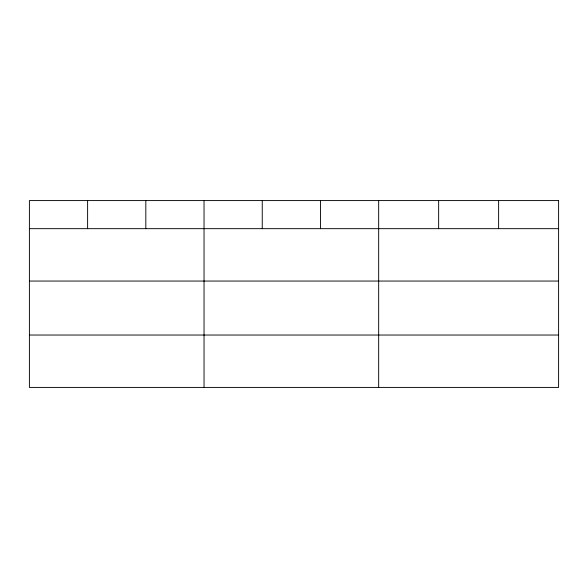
<?xml version="1.0" encoding="UTF-8"?>
<svg xmlns="http://www.w3.org/2000/svg" width="588" height="588" viewBox="0 0 588 588"><rect width="100%" height="100%" fill="white"/><g stroke="black" fill="none" stroke-linecap="round" stroke-linejoin="round"><path stroke-width="0.88" d="M29.4 228.666L558.6 228.666M29.4 281.057L558.6 281.057M29.4 335.035L558.6 335.035M498.624 200.581L498.624 228.666M438.648 200.581L438.648 228.666M378.672 200.581L378.672 387.418M320.46 200.581L320.46 228.666M262.248 200.581L262.248 228.666M204.036 200.581L204.036 387.418M145.824 200.581L145.824 228.666M87.612 200.581L87.612 228.666M558.6 200.581L29.4 200.581L29.4 387.418L558.6 387.418L558.6 200.581"/></g></svg>
